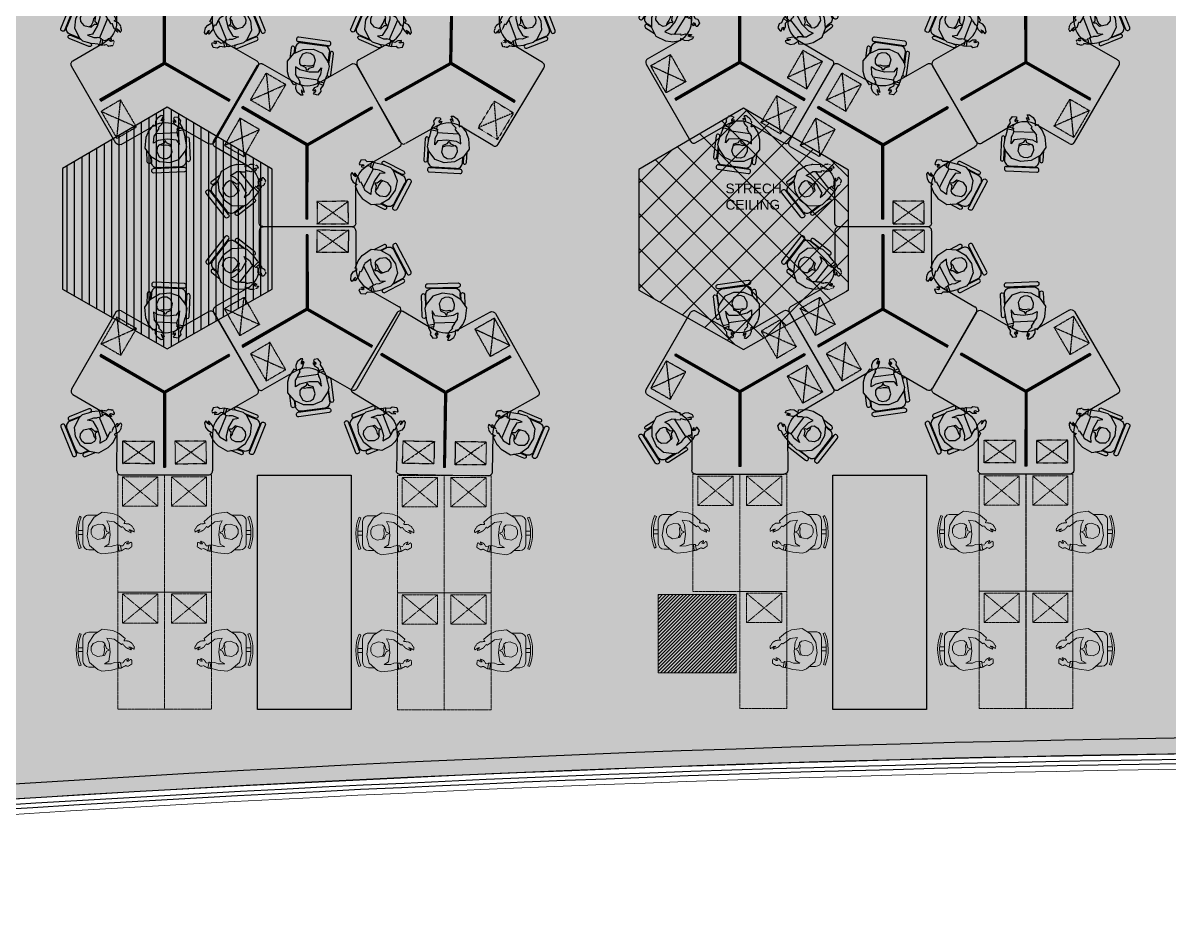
# Model space of a CAD drawing. Header units: millimetres. Extents: x 263321 to 2483465, y 33647 to 614421.
# Drawn here: x 2353271 to 2367934, y 376682 to 387998 of the extents above; entities that cross this region are included whole.
import ezdxf

# ---------------------------------------------------------------- set-up
doc = ezdxf.new("R2010")
doc.units = ezdxf.units.MM
for name, pattern in [('( Hidden )', [0.375, 0.25, -0.125]), ('HIDDEN', [0.375, 0.25, -0.125]), ('HIDDEN2', [0.1875, 0.125, -0.0625])]:
    doc.linetypes.add(name, pattern=pattern)
for name, color, linetype, lineweight in [('A-FURN-HUMAN', 252, 'Continuous', 9), ('A-FURN-MODULAR-CHAIR', 5, 'Continuous', 5), ('A-FURN-MODULAR-PEDESTAL', 253, 'Continuous', 5), ('A-PLAN-COLUMN', 3, 'Continuous', 0), ('A-PLAN-RCC-HATCH', 8, 'Continuous', 13), ('A-PLAN-THIN', 251, 'Continuous', 15), ('FURNITURE', 30, 'Continuous', 5), ('TOA-FL-CPT-1', 8, 'Continuous', 5)]:
    doc.layers.add(name, color=color, linetype=linetype, lineweight=lineweight)
for name, color, linetype in [('A-PLAN -GLASS FRAME', 4, 'Continuous'), ('CEILING TOA', 250, 'Continuous'), ('FLOORING TOA', 7, 'Continuous'), ('I-FUR', 7, 'Continuous')]:
    doc.layers.add(name, color=color, linetype=linetype)
doc.styles.get("Standard").update_dxf_attribs({"font": 'arial.ttf'})

# ---------------------------------------------------------------- blocks, each defined once
blk = doc.blocks.new('Columns')
at = {"layer": 'A-PLAN-RCC-HATCH'}
h = blk.add_hatch(dxfattribs=at)
h.set_pattern_fill('ANSI31', color=256, scale=250, style=0)
h.set_pattern_definition([(45, (425397.9, -623762.232), (-22.0970869, 22.0970869), [])])
h.paths.add_polyline_path([(-15160, -31463), (-14160, -31463), (-14160, -30463), (-15160, -30463)])
at = {"layer": 'A-PLAN-COLUMN', "elevation": 0}
blk.add_lwpolyline([(-15160, -31463), (-14160, -31463), (-14160, -30463), (-15160, -30463)], close=True, dxfattribs=at)
blk = doc.blocks.new('bhguyfjhg')
at = {"layer": 'FURNITURE', "color": 20, "lineweight": 30}
for p, q in [((565286, -8857), (564312, -9420)), ((565595, -9291), (565355, -8875)), ((564534, -9904), (564294, -9488)), ((566328, -9441), (565855, -9441)), ((566378, -10629), (566378, -9491)), ((564534, -10204), (564294, -10620)), ((565286, -11251), (564312, -10688)), ((566328, -10679), (565848, -10679)), ((565588, -10829), (565355, -11232))]:
    blk.add_line(p, q, dxfattribs=at)
at = {"layer": 'FURNITURE', "color": 8, "lineweight": 30}
for p, q in [((565669, -8956, 0), (565785, -8914, 0)), ((565785, -8914, 0), (565917, -8927, 0)), ((565917, -8927, 0), (566032, -8993, 0)), ((565584, -9139, 0), (565599, -9074, 0)), ((565599, -9074, 0), (565669, -8956, 0)), ((565720, -9073, 0), (565674, -9153, 0)), ((565750, -9133, 0), (565720, -9073, 0)), ((566032, -8993, 0), (566104, -9091, 0)), ((565584, -9259, 0), (565579, -9157, 0)), ((565674, -9209, 0), (565673, -9270, 0)), ((565674, -9209, 0), (565674, -9153, 0)), ((565835, -9216, 0), (565750, -9133, 0)), ((565939, -9275, 0), (565835, -9216, 0)), ((566110, -9229, 0), (566094, -9282, 0)), ((566104, -9091, 0), (566110, -9229, 0)), ((565878, -9369, 0), (565911, -9338, 0)), ((565948, -9316, 0), (565911, -9338, 0)), ((565944, -9421, 0), (566008, -9370, 0)), ((566001, -9251, 0), (565948, -9316, 0)), ((566094, -9282, 0), (566008, -9370, 0)), ((565845, -9428, 0), (565869, -9405, 0)), ((565869, -9405, 0), (565860, -9397, 0)), ((564254, -9803, 0), (564160, -9882, 0)), ((564391, -9802, 0), (564254, -9803, 0)), ((564455, -9821, 0), (564391, -9802, 0)), ((564474, -9827, 0), (564455, -9821, 0)), ((564160, -9882, 0), (564105, -10004, 0)), ((564367, -9962, 0), (564330, -9906, 0)), ((564330, -9906, 0), (564422, -9907, 0)), ((564396, -10078, 0), (564367, -9962, 0)), ((564471, -9934, 0), (564422, -9907, 0)), ((564471, -9934, 0), (564524, -9965, 0)), ((564559, -9882, 0), (564474, -9827, 0)), ((564524, -9965, 0), (564535, -9952, 0)), ((564535, -9952, 0), (564584, -9993, 0)), ((564548, -9912, 0), (564559, -9882, 0)), ((564607, -9908, 0), (564548, -9912, 0)), ((564651, -9926, 0), (564607, -9908, 0)), ((564691, -9972, 0), (564651, -9926, 0)), ((564105, -10004, 0), (564104, -10136, 0)), ((564395, -10197, 0), (564396, -10078, 0)), ((564584, -9993, 0), (564654, -10015, 0)), ((564657, -10002, 0), (564622, -9981, 0)), ((564622, -9981, 0), (564647, -9983, 0)), ((564647, -9983, 0), (564690, -10001, 0)), ((564654, -10015, 0), (564657, -10002, 0)), ((564690, -10001, 0), (564691, -9972, 0)), ((564104, -10136, 0), (564153, -10247, 0)), ((564153, -10247, 0), (564269, -10322, 0)), ((564342, -10238, 0), (564426, -10226, 0)), ((564426, -10226, 0), (564463, -10205, 0)), ((564506, -10192, 0), (564463, -10205, 0)), ((564510, -10191, 0), (564506, -10192, 0)), ((564512, -10197, 0), (564510, -10191, 0)), ((564539, -10190, 0), (564512, -10197, 0)), ((564532, -10269, 0), (564562, -10260, 0)), ((564542, -10202, 0), (564539, -10190, 0)), ((564574, -10193, 0), (564542, -10202, 0)), ((564562, -10260, 0), (564612, -10224, 0)), ((564595, -10152, 0), (564574, -10193, 0)), ((564633, -10128, 0), (564595, -10152, 0)), ((564612, -10224, 0), (564645, -10228, 0)), ((564618, -10162, 0), (564639, -10138, 0)), ((564639, -10164, 0), (564618, -10162, 0)), ((564639, -10138, 0), (564633, -10128, 0)), ((564665, -10135, 0), (564639, -10164, 0)), ((564645, -10228, 0), (564689, -10191, 0)), ((564680, -10142, 0), (564665, -10135, 0)), ((564689, -10191, 0), (564680, -10142, 0)), ((564269, -10322, 0), (564322, -10334, 0)), ((564322, -10334, 0), (564442, -10304, 0)), ((564518, -10275, 0), (564442, -10304, 0)), ((564518, -10275, 0), (564532, -10269, 0)), ((565679, -10630, 0), (565702, -10614, 0)), ((565718, -10656, 0), (565679, -10630, 0)), ((565688, -10668, 0), (565697, -10658, 0)), ((565747, -10713, 0), (565688, -10668, 0)), ((565697, -10658, 0), (565735, -10675, 0)), ((565702, -10614, 0), (565763, -10620, 0)), ((565735, -10675, 0), (565718, -10656, 0)), ((565763, -10620, 0), (565803, -10645, 0)), ((565803, -10645, 0), (565833, -10695, 0)), ((565833, -10695, 0), (565852, -10669, 0)), ((565852, -10669, 0), (565946, -10707, 0)), ((565519, -10799, 0), (565524, -10742, 0)), ((565542, -10823, 0), (565519, -10799, 0)), ((565524, -10742, 0), (565570, -10721, 0)), ((565541, -10885, 0), (565542, -10823, 0)), ((565570, -10721, 0), (565584, -10729, 0)), ((565584, -10729, 0), (565576, -10766, 0)), ((565576, -10766, 0), (565590, -10783, 0)), ((565611, -10795, 0), (565589, -10836, 0)), ((565589, -10836, 0), (565601, -10868, 0)), ((565590, -10783, 0), (565596, -10752, 0)), ((565596, -10752, 0), (565609, -10751, 0)), ((565609, -10751, 0), (565611, -10795, 0)), ((565809, -10729, 0), (565747, -10713, 0)), ((565805, -10745, 0), (565809, -10729, 0)), ((565860, -10771, 0), (565805, -10745, 0)), ((565860, -10771, 0), (565910, -10795, 0)), ((565964, -10870, 0), (565910, -10795, 0)), ((565946, -10707, 0), (565961, -10719, 0)), ((565961, -10719, 0), (566014, -10760, 0)), ((566014, -10760, 0), (566092, -10872, 0)), ((565551, -10914, 0), (565541, -10885, 0)), ((565555, -10930, 0), (565551, -10914, 0)), ((565555, -10930, 0), (565575, -11009, 0)), ((565601, -10868, 0), (565612, -10863, 0)), ((565612, -10863, 0), (565622, -10890, 0)), ((565622, -10890, 0), (565628, -10888, 0)), ((565628, -10888, 0), (565630, -10892, 0)), ((565630, -10891, 0), (565644, -10934, 0)), ((565649, -10977, 0), (565644, -10934, 0)), ((565686, -11052, 0), (565649, -10977, 0)), ((565690, -10985, 0), (565786, -10916, 0)), ((565786, -10916, 0), (565897, -10872, 0)), ((565897, -10872, 0), (565964, -10870, 0)), ((566082, -10995, 0), (566015, -11110, 0)), ((566092, -10872, 0), (566082, -10995, 0)), ((565619, -11124, 0), (565575, -11009, 0)), ((565660, -11160, 0), (565619, -11124, 0)), ((566015, -11110, 0), (565907, -11187)), ((565788, -11212, 0), (565660, -11160, 0)), ((565907, -11187), (565788, -11212, 0))]:
    blk.add_line(p, q, dxfattribs=at)
at = {"layer": 'FURNITURE', "color": 8, "lineweight": 30, "ltscale": 5}
for p, q in [((565794, -8834), (565711, -8941)), ((565789, -8914), (565830, -8862)), ((565798, -8915), (565843, -8859)), ((566220, -9051), (565910, -8809)), ((565946, -8846), (566178, -9027)), ((564060, -10327), (564006, -9938)), ((564154, -9895), (564083, -9905)), ((564086, -9850), (564220, -9832)), ((564158, -9886), (564092, -9895)), ((564020, -9987), (564060, -10279)), ((566151, -11037, 0), (566089, -10917, 0)), ((566075, -11007, 0), (566109, -11071, 0)), ((566080, -10999, 0), (566111, -11058, 0)), ((565777, -11334, 0), (566126, -11153, 0)), ((566077, -11170, 0), (565816, -11306, 0))]:
    blk.add_line(p, q, dxfattribs=at)
at = {"layer": 'FURNITURE', "color": 20, "linetype": 'HIDDEN2', "lineweight": 30, "ltscale": 0.3}
for p, q in [((565335, -8996), (565131, -9445)), ((564987, -9194), (565478, -9247)), ((564754, -9329), (564554, -9780)), ((564408, -9531), (564900, -9579)), ((566340, -10183), (566049, -10581)), ((566338, -10583), (566051, -10181))]:
    blk.add_line(p, q, dxfattribs=at)
at = {"layer": 'FURNITURE', "color": 18, "lineweight": 30, "ltscale": 5, "true_color": 0x000000}
for p, q in [((564860, -9219), (564838, -9231)), ((564838, -10877), (564860, -10889))]:
    blk.add_line(p, q, dxfattribs=at)
at = {"layer": 'FURNITURE', "color": 20, "lineweight": 30, "ltscale": 5}
for p, q in [((565314, -10054), (564838, -9231)), ((565328, -10054), (564849, -9225)), ((565335, -10041), (564860, -9219)), ((565314, -10054), (564838, -10877)), ((565328, -10054), (564849, -10883)), ((565335, -10066), (564860, -10889)), ((566278, -10054), (565328, -10054)), ((566278, -10041), (565335, -10041)), ((566278, -10066), (565335, -10066)), ((566278, -10066), (566278, -10041))]:
    blk.add_line(p, q, dxfattribs=at)
at = {"layer": 'FURNITURE', "color": 8, "linetype": '( Hidden )', "lineweight": 30, "ltscale": 2}
for p, q in [((565579, -9157, 0), (565584, -9139, 0)), ((565576, -9360, 0), (565582, -9314, 0)), ((565596, -9418, 0), (565576, -9360, 0)), ((565582, -9314, 0), (565615, -9265, 0)), ((565615, -9265, 0), (565584, -9259, 0)), ((565638, -9363, 0), (565627, -9386, 0)), ((565638, -9404, 0), (565638, -9363, 0)), ((565668, -9337, 0), (565651, -9408, 0)), ((565673, -9270, 0), (565656, -9273, 0)), ((565656, -9273, 0), (565668, -9337, 0)), ((565860, -9397, 0), (565880, -9376, 0)), ((565621, -9432, 0), (565596, -9418, 0)), ((565627, -9386, 0), (565621, -9432, 0)), ((565651, -9408, 0), (565638, -9404, 0)), ((565748, -9494, 0), (565749, -9478, 0)), ((565786, -9527, 0), (565748, -9494, 0)), ((565749, -9478, 0), (565787, -9470, 0)), ((565760, -9446, 0), (565799, -9426, 0)), ((565765, -9457, 0), (565760, -9446, 0)), ((565796, -9450, 0), (565765, -9457, 0)), ((565840, -9507, 0), (565786, -9527, 0)), ((565787, -9470, 0), (565796, -9450, 0)), ((565799, -9426, 0), (565845, -9428, 0)), ((565853, -9477, 0), (565840, -9507, 0)), ((565909, -9452, 0), (565853, -9477, 0)), ((565932, -9430, 0), (565909, -9452, 0)), ((565944, -9421, 0), (565932, -9430, 0))]:
    blk.add_line(p, q, dxfattribs=at)
at = {"layer": 'FURNITURE', "color": 8, "linetype": '( Hidden )', "lineweight": 30, "ltscale": 3}
for p, q in [((565876, -9372, 0), (565879, -9368, 0)), ((565880, -9376, 0), (565876, -9372, 0))]:
    blk.add_line(p, q, dxfattribs=at)
at = {"layer": 'FURNITURE', "color": 8, "lineweight": 30, "ltscale": 5}
for points in [[(566255, -9006), (565945, -8764, 0.414214), (565911, -8768), (565906, -8775, 0.414214), (565910, -8809), (566220, -9051, 0.414214), (566254, -9047), (566259, -9040, 0.414214)], [(564003, -10335), (563949, -9946, -0.414214), (563970, -9918), (563979, -9917, -0.414214), (564006, -9938), (564060, -10327, -0.414214), (564039, -10355), (564031, -10356, -0.414214)]]:
    blk.add_lwpolyline(points, format="xyb", close=True, dxfattribs=at)
for points in [[(565789, -8914), (565830, -8862, 0.392119), (565827, -8829, 0.392119), (565794, -8834), (565711, -8941)], [(566108, -9237), (566191, -9130, 0.414214), (566178, -9027), (565946, -8846, 0.414214), (565843, -8859), (565798, -8915)], [(566038, -9338), (566023, -9358, 0.392119), (566026, -9391, 0.392119), (566059, -9386), (566226, -9171, 0.392119), (566223, -9138, 0.392119), (566191, -9143), (566101, -9258)], [(564277, -10324), (564143, -10342, -0.414214), (564060, -10279), (564020, -9987, -0.414214), (564083, -9905), (564154, -9895)], [(564158, -9886), (564092, -9895, -0.392119), (564065, -9876, -0.392119), (564086, -9850), (564220, -9832)], [(564400, -10315), (564424, -10311, -0.392119), (564452, -10330, -0.392119), (564431, -10356), (564161, -10393, -0.392119), (564133, -10374, -0.392119), (564154, -10348), (564298, -10329)]]:
    blk.add_lwpolyline(points, format="xyb", dxfattribs=at)
at = {"layer": 'FURNITURE', "color": 20, "linetype": 'HIDDEN2', "lineweight": 30, "ltscale": 0.3}
for points in [[(565335, -8996), (565478, -9247), (565131, -9445), (564987, -9194)], [(564408, -9531), (564554, -9780), (564900, -9579), (564754, -9329)], [(566338, -10583), (566049, -10581), (566051, -10181), (566340, -10183)]]:
    blk.add_lwpolyline(points, close=True, dxfattribs=at)
at = {"layer": 'FURNITURE', "color": 8, "lineweight": 30}
for points in [[(565928, -9169), (565896, -9164), (565856, -9140), (565829, -9113), (565792, -9096), (565790, -9060), (565818, -9014), (565884, -8974), (565933, -8983), (565973, -9014), (565994, -9057), (565982, -9122), (565914, -9187), (565856, -9173), (565830, -9187), (565822, -9179), (565831, -9152), (565800, -9104)], [(565878, -9377), (565930, -9430)], [(565939, -9275), (566001, -9251)], [(565869, -9405), (565910, -9454)], [(564309, -10134), (564320, -10104), (564320, -10058), (564310, -10020), (564314, -9980), (564284, -9960), (564229, -9961), (564162, -9998), (564145, -10046), (564152, -10095), (564179, -10135), (564241, -10158), (564331, -10132), (564348, -10074), (564373, -10058), (564370, -10048), (564343, -10042), (564316, -9991)], [(564395, -10197), (564342, -10238)], [(564514, -10195), (564533, -10267)], [(564542, -10202), (564564, -10262)]]:
    blk.add_lwpolyline(points, dxfattribs=at)
at = {"layer": 'FURNITURE', "color": 8, "lineweight": 30, "ltscale": 5}
for points in [[(565674, -9194), (565887, -9360)], [(564457, -9927), (564494, -10195)]]:
    blk.add_lwpolyline(points, dxfattribs=at)
at = {"layer": 'FURNITURE', "color": 8, "lineweight": 30, "ltscale": 5, "elevation": 0}
blk.add_lwpolyline([(565874, -10778), (565634, -10903)], dxfattribs=at)
at = {"layer": 'FURNITURE', "color": 8, "lineweight": 30, "elevation": 0}
for points in [[(565601, -10868), (565539, -10884)], [(565622, -10887), (565553, -10913)], [(565690, -10985), (565686, -11052)], [(565791, -11019), (565809, -10993), (565847, -10966), (565883, -10953), (565913, -10926), (565947, -10939), (565978, -10984), (565987, -11060), (565958, -11102), (565913, -11125), (565865, -11126), (565811, -11088), (565780, -11000), (565817, -10952), (565816, -10923), (565826, -10919), (565847, -10938), (565903, -10930)]]:
    blk.add_lwpolyline(points, dxfattribs=at)
at = {"layer": 'FURNITURE', "color": 8, "lineweight": 30, "ltscale": 5, "elevation": 0}
for points in [[(566080, -10999), (566111, -11058, 0.392119), (566142, -11069, 0.392119), (566151, -11037), (566089, -10917)], [(565591, -11049), (565579, -11027, 0.392119), (565548, -11016, 0.392119), (565539, -11048), (565665, -11290, 0.392119), (565696, -11301, 0.392119), (565705, -11269), (565638, -11140)], [(565655, -11155), (565717, -11274, 0.414214), (565816, -11306), (566077, -11170, 0.414214), (566109, -11071), (566075, -11007)]]:
    blk.add_lwpolyline(points, format="xyb", dxfattribs=at)
blk.add_lwpolyline([(565804, -11385), (566152, -11203, 0.414214), (566163, -11170), (566159, -11163, 0.414214), (566126, -11153), (565777, -11334, 0.414214), (565767, -11367), (565771, -11374, 0.414214)], format="xyb", close=True, dxfattribs=at)
at = {"layer": 'FURNITURE', "color": 20, "lineweight": 30}
for centre, start, end in [((565311, -8900), 30.0105, 120.0104), ((564337, -9463), 120.0104, 210.0105), ((566328, -9491), 360, 90), ((564337, -10645), 149.9896, 239.9896), ((566328, -10629), 270, 360), ((565311, -11207), 239.9896, 329.9896)]:
    blk.add_arc(centre, 50, start, end, dxfattribs=at)
at = {"layer": 'FURNITURE', "color": 8, "lineweight": 30}
for centre, start, end in [((565855, -9141), 210.0105, 270), ((564274, -10054), 329.9896, 30.0105), ((565848, -10979), 90, 149.9896)]:
    blk.add_arc(centre, 300, start, end, dxfattribs=at)
blk = doc.blocks.new('txhvb')
at = {"layer": 'A-FURN-HUMAN', "color": 8, "lineweight": 5}
for p, q in [((549426, -3868, 0), (549538, -3797, 0)), ((549538, -3797, 0), (549670, -3779, 0)), ((549670, -3779, 0), (549787, -3812, 0)), ((549787, -3812, 0), (549877, -3917, 0)), ((549360, -3973, 0), (549426, -3868, 0)), ((549877, -3917, 0), (549897, -3968, 0)), ((549377, -4109, 0), (549360, -3973, 0)), ((549533, -4063, 0), (549473, -4034, 0)), ((549473, -4034, 0), (549486, -4126, 0)), ((549652, -4076, 0), (549533, -4063, 0)), ((549770, -4059, 0), (549652, -4076, 0)), ((549803, -4086, 0), (549787, -4126, 0)), ((549804, -4001, 0), (549803, -4086, 0)), ((549864, -4171, 0), (549883, -4091, 0)), ((549897, -3968, 0), (549883, -4091, 0)), ((549405, -4171, 0), (549377, -4109, 0)), ((549480, -4265, 0), (549413, -4188, 0)), ((549520, -4171, 0), (549486, -4126, 0)), ((549520, -4171, 0), (549557, -4219, 0)), ((549780, -4171, 0), (549787, -4126, 0)), ((549795, -4205, 0), (549783, -4204, 0)), ((549791, -4238, 0), (549795, -4205, 0))]:
    blk.add_line(p, q, dxfattribs=at)
at = {"layer": 'A-FURN-HUMAN', "color": 8, "linetype": '( Hidden )', "lineweight": 5, "ltscale": 2}
for p, q in [((549413, -4188, 0), (549405, -4171, 0)), ((549508, -4251, 0), (549480, -4265, 0)), ((549512, -4310, 0), (549508, -4251, 0)), ((549557, -4219, 0), (549546, -4232, 0)), ((549546, -4232, 0), (549594, -4275, 0)), ((549753, -4264, 0), (549791, -4238, 0)), ((549783, -4204, 0), (549786, -4175, 0)), ((549856, -4217, 0), (549826, -4272, 0)), ((549861, -4186, 0), (549856, -4217, 0)), ((549864, -4171, 0), (549861, -4186, 0)), ((549536, -4350, 0), (549512, -4310, 0)), ((549588, -4384, 0), (549536, -4350, 0)), ((549612, -4346, 0), (549587, -4314, 0)), ((549587, -4314, 0), (549592, -4339, 0)), ((549616, -4380, 0), (549588, -4384, 0)), ((549592, -4339, 0), (549616, -4380, 0)), ((549594, -4275, 0), (549625, -4342, 0)), ((549625, -4342, 0), (549612, -4346, 0)), ((549734, -4305, 0), (549753, -4264, 0)), ((549745, -4310, 0), (549734, -4305, 0)), ((549766, -4285, 0), (549745, -4310, 0)), ((549745, -4336, 0), (549770, -4306, 0)), ((549754, -4350, 0), (549745, -4336, 0)), ((549805, -4352, 0), (549754, -4350, 0)), ((549770, -4306, 0), (549766, -4285, 0)), ((549836, -4303, 0), (549805, -4352, 0)), ((549826, -4272, 0), (549836, -4303, 0))]:
    blk.add_line(p, q, dxfattribs=at)
at = {"layer": 'A-FURN-HUMAN', "color": 8, "linetype": '( Hidden )', "lineweight": 5, "ltscale": 3}
for p, q in [((549780, -4174, 0), (549780, -4170, 0)), ((549786, -4175, 0), (549780, -4174, 0))]:
    blk.add_line(p, q, dxfattribs=at)
at = {"layer": 'A-FURN-HUMAN', "color": 8, "lineweight": 5, "elevation": 0}
for points in [[(549696, -3982), (549668, -3997), (549621, -4003), (549583, -3998), (549544, -4008), (549520, -3981), (549514, -3927), (549541, -3855), (549586, -3831), (549636, -3831), (549679, -3853), (549710, -3911), (549696, -4004), (549641, -4030), (549629, -4056), (549619, -4055), (549609, -4028), (549555, -4009)], [(549770, -4059), (549804, -4001)], [(549785, -4177), (549859, -4186)], [(549795, -4205), (549858, -4218)]]:
    blk.add_lwpolyline(points, dxfattribs=at)
at = {"layer": 'A-FURN-MODULAR-CHAIR', "color": 8, "lineweight": 15}
for p, q in [((549400, -3910, 0), (549400, -3801, 0)), ((549474, -3727, 0), (549770, -3727, 0)), ((549844, -3801, 0), (549844, -3878, 0))]:
    blk.add_line(p, q, dxfattribs=at)
at = {"layer": 'A-FURN-MODULAR-CHAIR', "color": 8, "lineweight": 15, "elevation": 0}
for points in [[(549597, -3664), (549597, -3727)], [(549647, -3664), (549647, -3727)], [(549415, -3681), (549424, -3704)], [(549829, -3679), (549820, -3702)]]:
    blk.add_lwpolyline(points, dxfattribs=at)
blk.add_lwpolyline([(549780, -4170, -0.034638), (549770, -4171), (549520, -4171)], format="xyb", dxfattribs=at)
at = {"layer": 'A-FURN-MODULAR-CHAIR', "color": 8, "lineweight": 15}
for centre, radius, start, end in [((549625, -4197, 0), 557, 68.458, 112.0994), ((549625, -4197, 0), 532, 68.4839, 112.0994), ((549474, -3801, 0), 74, 90.0001, 180.0001), ((549770, -3801, 0), 74, 0.0001, 90.0001)]:
    blk.add_arc(centre, radius, start, end, dxfattribs=at)
at = {"layer": 'A-FURN-MODULAR-PEDESTAL', "color": 20, "linetype": 'HIDDEN', "lineweight": 5, "ltscale": 5}
for p, q in [((549284, -4234), (548909, -4684)), ((548909, -4234), (549284, -4684))]:
    blk.add_line(p, q, dxfattribs=at)
for points in [[(548884, -4171), (550384, -4171), (550384, -4771), (548884, -4771)], [(549284, -4234), (548909, -4234), (548909, -4684), (549284, -4684)]]:
    blk.add_lwpolyline(points, close=True, dxfattribs=at)

msp = doc.modelspace()

# ---------------------------------------------------------------- hatches: boundary and pattern name
at = {"layer": 'CEILING TOA', "true_color": 0x7aafdf}
h = msp.add_hatch(dxfattribs=at)
h.set_pattern_fill('ANSI31', color=143, scale=30, angle=45)
h.set_pattern_definition([(90, (13069.08, -8478.74), (-95.25, 0), [])])
h.paths.add_polyline_path([(2355118.101, 386919.978), (2353777.38, 386133.405), (2353777.38, 384589.252), (2355118.098, 383828.888), (2356458.822, 384589.253), (2356458.822, 386126.474)])
at = {"layer": 'CEILING TOA'}
h = msp.add_hatch(dxfattribs=at)
h.set_pattern_fill('ANSI37', color=252, scale=100)
h.set_pattern_definition([(45, (13069.08, -8478.74), (-224.506403, 224.506403), []), (135, (13069.08, -8478.74), (-224.506403, -224.506403), [])])
h.paths.add_polyline_path([(2362490.283, 386908.233), (2361149.562, 386121.659), (2361149.562, 384577.507), (2362490.279, 383817.143), (2363831.004, 384577.507), (2363831.004, 386114.729)])
at = {"layer": 'CEILING TOA', "true_color": 0x7aafdf}
h = msp.add_hatch(color=143, dxfattribs=at)
h.dxf.hatch_style = 1
h.paths.add_polyline_path([(2357472.145, 379209.422), (2356272.145, 379209.422), (2356272.145, 382209.422), (2357472.145, 382209.422)])
at = {"layer": 'CEILING TOA', "true_color": 0x939598}
h = msp.add_hatch(color=252, dxfattribs=at)
h.dxf.hatch_style = 1
h.paths.add_polyline_path([(2364831.131, 379209.422), (2363631.131, 379209.422), (2363631.131, 382209.422), (2364831.131, 382209.422)])
at = {"layer": 'TOA-FL-CPT-1', "true_color": 0xc7c8ca}
h = msp.add_hatch(dxfattribs=at)
h.set_pattern_fill('AR-PARQ1', color=9, scale=3)
h.set_pattern_definition([(90, (90021.1, 24147), (-914.4, 914.4), [914.4, -914.4]), (90, (90173.5, 24147), (-914.4, 914.4), [914.4, -914.4]), (90, (90325.9, 24147), (-914.4, 914.4), [914.4, -914.4]), (90, (90478.3, 24147), (-914.4, 914.4), [914.4, -914.4]), (90, (90630.7, 24147), (-914.4, 914.4), [914.4, -914.4]), (90, (90783.1, 24147), (-914.4, 914.4), [914.4, -914.4]), (90, (90935.5, 24147), (-914.4, 914.4), [914.4, -914.4]), (0, (90021.1, 25061.4), (914.4, -914.4), [914.4, -914.4]), (0, (90021.1, 25213.8), (914.4, -914.4), [914.4, -914.4]), (0, (90021.1, 25366.2), (914.4, -914.4), [914.4, -914.4]), (0, (90021.1, 25518.6), (914.4, -914.4), [914.4, -914.4]), (0, (90021.1, 25671), (914.4, -914.4), [914.4, -914.4]), (0, (90021.1, 25823.4), (914.4, -914.4), [914.4, -914.4]), (0, (90021.1, 25975.8), (914.4, -914.4), [914.4, -914.4])])
edge = h.paths.add_edge_path()
edge.add_arc((2396128.727, -119195.432), 546828.493, 90.92532943, 95.29958843)
edge.add_line((2345621.769, 425295.567), (2345621.769, 409482.052))
edge.add_line((2345621.769, 409482.052), (2347129.201, 409481.857))
edge.add_arc((2347102.083, 408732.348), 750, 0, 87.9279004, ccw=False)
edge.add_line((2347852.083, 408732.348), (2347852.23, 389991.103))
edge.add_line((2347852.23, 389991.103), (2342396.706, 389991.103))
edge.add_line((2342396.706, 389991.103), (2342397.172, 380682.159))
edge.add_line((2342397.172, 380682.159), (2351396.796, 380682.159))
edge.add_line((2351396.796, 380682.159), (2351396.796, 379682.052))
edge.add_line((2351396.796, 379682.052), (2350496.796, 379682.052))
edge.add_line((2350496.796, 379682.052), (2350496.796, 377891.004))
edge.add_arc((2372893.597, 61240.666), 317441.417, 85.95303216, 94.04581501, ccw=False)
edge.add_line((2395296.77, 377890.553), (2395296.77, 379682.052))
edge.add_line((2395296.77, 379682.052), (2394396.796, 379682.052))
edge.add_line((2394396.796, 379682.052), (2394396.796, 380682.052))
edge.add_line((2394396.796, 380682.052), (2405177.531, 380682.052))
edge.add_line((2405177.531, 380682.052), (2405177.531, 389182.052))
edge.add_line((2405177.531, 389182.052), (2406496.796, 389182.052))
edge.add_line((2406496.796, 389182.052), (2406496.796, 383082.052))
edge.add_line((2406496.796, 383082.052), (2408136.796, 383082.052))
edge.add_line((2408136.796, 383082.052), (2408136.796, 389182.052))
edge.add_line((2408136.796, 389182.052), (2413779.159, 389181.861))
edge.add_line((2413779.159, 389181.861), (2414010.251, 390682.052))
edge.add_line((2414010.251, 390682.052), (2405396.796, 390682.052))
edge.add_line((2405396.796, 390682.052), (2405396.796, 411581.926))
edge.add_line((2405396.796, 411581.926), (2403146.796, 411581.926))
edge.add_arc((2403146.796, 411881.926), 300, 180, 270, ccw=False)
edge.add_line((2402846.796, 411881.926), (2402846.796, 413382.052))
edge.add_arc((2403146.796, 413382.052), 300, 90, 180, ccw=False)
edge.add_line((2403146.796, 413682.052), (2417553.202, 413682.052))
edge.add_line((2417553.202, 413682.052), (2417799.7, 415282.257))
edge.add_line((2417799.7, 415282.257), (2411837.001, 415281.729))
edge.add_line((2411837.001, 415281.729), (2411837.001, 417657.174))
edge.add_line((2411837.001, 417657.174), (2416421.528, 417657.174))
edge.add_line((2416421.528, 417657.174), (2416421.528, 418657.174))
edge.add_line((2416421.528, 418657.174), (2411836.796, 418657.174))
edge.add_line((2411836.796, 418657.174), (2411836.796, 421262.052))
edge.add_line((2411836.796, 421262.052), (2410296.796, 421262.052))
edge.add_line((2410296.796, 421262.052), (2410296.796, 415281.575))
edge.add_line((2410296.796, 415281.575), (2402846.796, 415281.575))
edge.add_line((2402846.796, 415281.575), (2402846.796, 424532.052))
edge.add_line((2402846.796, 424532.052), (2402846.796, 424581.286))
edge.add_line((2402846.796, 424581.286), (2395396.796, 424582.052))
edge.add_line((2395396.796, 424582.052), (2395396.796, 423682.052))
edge.add_line((2395396.796, 423682.052), (2394396.796, 423682.052))
edge.add_line((2394396.796, 423682.052), (2394396.796, 424581.86))
edge.add_line((2394396.796, 424581.86), (2387296.514, 424582.052))
edge.add_line((2387296.514, 424582.052), (2387297.806, 427561.749))
h.paths.add_polyline_path([(2357571.796, 409582.052), (2403896.373, 409582.052), (2403899.547, 394952.31), (2375096.795, 394783.782), (2375096.795, 396862.052), (2373596.796, 396864.771), (2373596.796, 394782.052), (2369971.795, 394800.838), (2370046.875, 396862.052), (2368385.069, 396703.686), (2368471.796, 394819.625), (2357571.796, 394782.052)], flags=16)
h.paths.add_polyline_path([(2363596.796, 414832.306), (2384296.459, 414782.218), (2384296.434, 411581.926), (2384538.462, 411581.927), (2384538.462, 409582.052), (2378653.494, 409582.052), (2378650.056, 411581.898), (2363596.796, 411631.98)], flags=16)
h.paths.add_polyline_path([(2392707.043, 411682.849), (2384396.821, 411683.632), (2384396.821, 414782.218), (2392707.043, 414781.434)], flags=16)
h.paths.add_polyline_path([(2400346.796, 422010.357), (2401546.802, 422010.357), (2401546.802, 416210.358), (2400346.796, 416210.358)], flags=16)
h.paths.add_polyline_path([(2349453.189, 392877.837), (2349451.159, 392879.273), (2349451.159, 390061.804), (2349453.189, 390060.368)], flags=16)
h.paths.add_polyline_path([(2379396.791, 389980.182), (2384396.796, 389980.182), (2384396.796, 392980.182), (2379396.791, 392980.182)], flags=16)

# ---------------------------------------------------------------- linework, layer by layer
at = {"layer": 'A-PLAN -GLASS FRAME', "ltscale": 500, "elevation": 0}
msp.add_lwpolyline([(2406321.796, 376765.531), (2406321.796, 376815.822, 0.053389089), (2339321.796, 376821.243), (2339321.796, 394707.052), (2339271.796, 394707.052), (2339271.796, 376765.531, -0.053438819)], format="xyb", close=True, dxfattribs=at)
at = {"layer": 'A-PLAN-THIN', "elevation": 0}
msp.add_lwpolyline([(2406396.796, 376682.052), (2406396.796, 376883.206, 0.053376295), (2339396.796, 376904.685), (2339396.796, 394782.052), (2339196.796, 394782.052), (2339196.796, 376682.052, -0.053571902), (2406396.796, 376682.052)], format="xyb", dxfattribs=at)
at = {"layer": 'CEILING TOA', "elevation": 0}
for points in [[(2355118.101, 386919.978), (2353777.38, 386133.405), (2353777.38, 384589.252), (2355118.098, 383828.888), (2356458.822, 384589.253), (2356458.822, 386126.474), (2355118.101, 386919.978)], [(2362490.283, 386908.233), (2361149.562, 386121.659), (2361149.562, 384577.507), (2362490.279, 383817.143), (2363831.004, 384577.507), (2363831.004, 386114.729), (2362490.283, 386908.233)]]:
    msp.add_lwpolyline(points, dxfattribs=at)
at = {"layer": 'CEILING TOA', "elevation": 0.008}
for points in [[(2357472.145, 379209.422), (2356272.145, 379209.422), (2356272.145, 382209.422), (2357472.145, 382209.422)], [(2364831.131, 379209.422), (2363631.131, 379209.422), (2363631.131, 382209.422), (2364831.131, 382209.422)]]:
    msp.add_lwpolyline(points, close=True, dxfattribs=at)
at = {"layer": 'CEILING TOA', "elevation": 0}
msp.add_lwpolyline([(2350496.774, 377891.058, -0.035640217), (2395305.87, 377876.036), (2395305.87, 378076.036, 0.03597517), (2350496.422, 378076.036)], format="xyb", close=True, dxfattribs=at)
at = {"layer": 'FLOORING TOA', "elevation": 0}
msp.add_lwpolyline([(2387297.806, 427561.749, 0.019088623), (2345621.769, 425295.567), (2345621.769, 409482.052), (2347129.201, 409481.857, -0.403660325), (2347852.083, 408732.348), (2347852.23, 389991.103), (2342396.706, 389991.103), (2342397.172, 380682.159), (2351396.796, 380682.159), (2351396.796, 379682.052), (2350496.796, 379682.052), (2350496.796, 377891.004, -0.03532611), (2395296.77, 377890.553)], format="xyb", dxfattribs=at)
at = {"layer": 'FURNITURE', "color": 18, "true_color": 0x000000}
msp.add_line((2356335.592, 385402.81, 0), (2356326.421, 385402.97, 0), dxfattribs=at)

# ---------------------------------------------------------------- block references
at = {"layer": 'A-PLAN-COLUMN'}
msp.add_blockref('Columns', (2376557.09, 411145.044), dxfattribs=at)
at = {"layer": 'I-FUR', "linetype": 'ByBlock', "xscale": -1}
for name, p, rotation in [('bhguyfjhg', (2839591.952, 678943.667, 0), 30.01043528288337), ('bhguyfjhg', (2347161.66, 951770.237, 0), 89.96868958042111), ('bhguyfjhg', (2354526.755, 951771.463, 0), 89.96868958042111), ('bhguyfjhg', (1869491.208, 99728.944, 0), 209.0780933316168), ('bhguyfjhg', (2857306.04, 109772.872, 0), 330.0521809853291), ('bhguyfjhg', (1881594.779, 91822.21, 0), 210.0104352828716), ('txhvb', (2350312.948, 931098.64, 0), 90), ('txhvb', (2353890.253, 931089.204, 0), 90), ('txhvb', (2357671.934, 931106.929, 0), 90), ('txhvb', (2361332.695, 931108.703, 0), 90), ('txhvb', (2350312.948, 929598.64, 0), 90), ('txhvb', (2353890.253, 929589.204, 0), 90), ('txhvb', (2361332.695, 929608.703, 0), 90)]:
    msp.add_blockref(name, p, dxfattribs=dict(at, rotation=rotation))
at = {"layer": 'I-FUR', "linetype": 'ByBlock'}
for name, p, rotation in [('bhguyfjhg', (1879044.847, 686782.732, 0), 329.0572227658619), ('bhguyfjhg', (2857306.04, 661003.068, 0), 209.9478190146591), ('bhguyfjhg', (1881594.779, 678953.73, 0), 329.9895647171166), ('bhguyfjhg', (2347161.66, -180996.748, 0), 90.03131041956716), ('bhguyfjhg', (2354526.755, -180995.522, 0), 90.03131041956716), ('bhguyfjhg', (2839591.952, 91812.148, 0), 149.9895647171284), ('txhvb', (2359854.035, 931098.64, 0), 270), ('txhvb', (2363431.34, 931089.204, 0), 270), ('txhvb', (2367213.022, 931106.929, 0), 270), ('txhvb', (2370873.783, 931108.703, 0), 270), ('txhvb', (2359854.035, 929598.64, 0), 270), ('txhvb', (2363431.34, 929589.204, 0), 270), ('txhvb', (2367213.022, 929606.929, 0), 270), ('txhvb', (2370873.783, 929608.703, 0), 270)]:
    msp.add_blockref(name, p, dxfattribs=dict(at, rotation=rotation))

# ---------------------------------------------------------------- texts
at = {"layer": 'CEILING TOA', "insert": (2362259.359, 385942.184), "char_height": 125, "attachment_point": 1}
msp.add_mtext_dynamic_manual_height_columns('{\\C1;STRECH CEILING}', width=1302.82595, gutter_width=12.5, heights=[0], dxfattribs=at)

doc.saveas('drawing.dxf')
